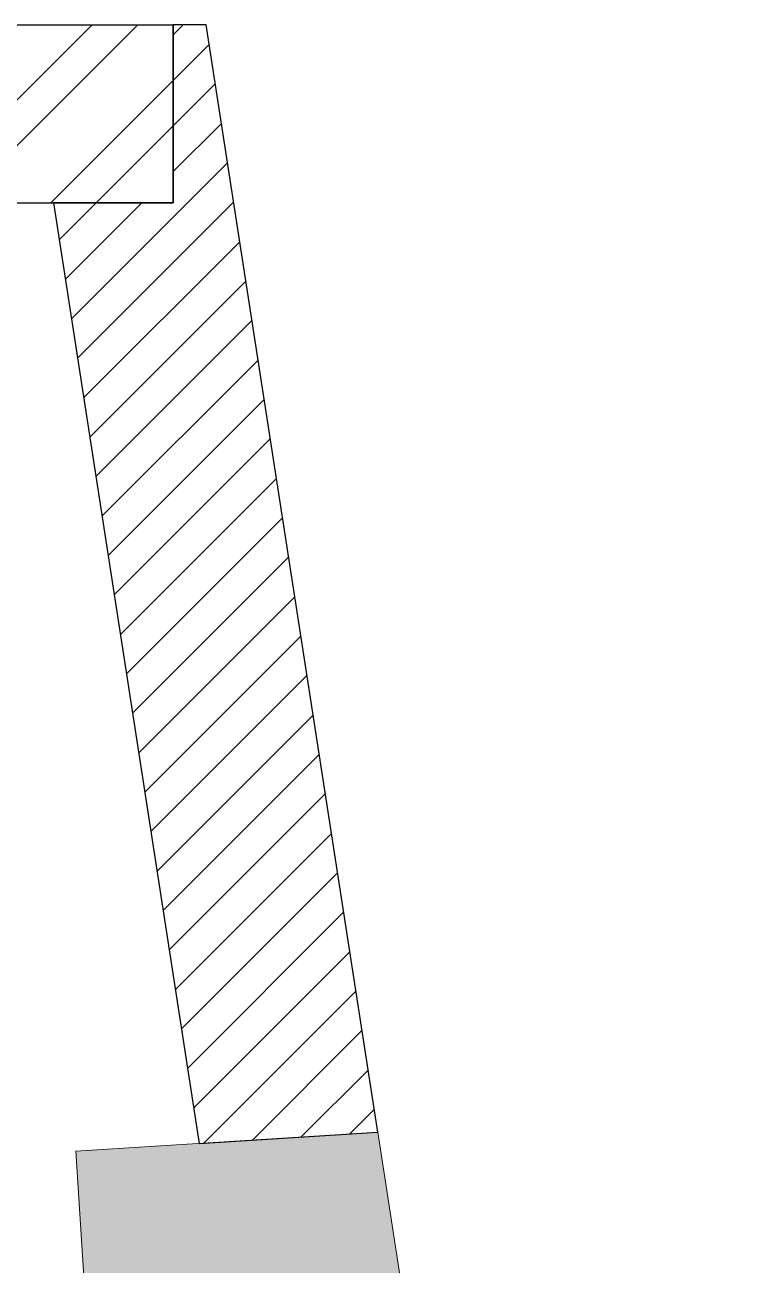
# Model space of a CAD drawing. Header units: feet. Extents: x 8707029 to 8714082, y -5938855 to -5926754.
# Drawn here: x 8711974 to 8712911, y -5928357 to -5926754 of the extents above; entities that cross this region are included whole.
import ezdxf

# ---------------------------------------------------------------- set-up
doc = ezdxf.new("R2010")
doc.units = ezdxf.units.FT
doc.header["$LTSCALE"] = 33
doc.header["$MEASUREMENT"] = 0
for name, color, linetype, lineweight in [('A-COL', 243, 'Continuous', 9), ('column hatch', 5, 'Continuous', 0), ('LENS-DIM', 252, 'Continuous', 5), ('LN-HATCH', 251, 'Continuous', 0)]:
    doc.layers.add(name, color=color, linetype=linetype, lineweight=lineweight)
doc.layers.add('A-WALL', color=1, linetype='Continuous')

# ---------------------------------------------------------------- blocks, each defined once
blk = doc.blocks.new('A$C5bd2d32c')
at = {"layer": 'column hatch'}
h = blk.add_hatch(color=8, dxfattribs=at)
h.dxf.hatch_style = 1
h.paths.add_polyline_path([(5306.79707714729, -7955.326879528351), (4976.597077148035, -7955.326879528351), (4976.597077148035, -8361.726879528724), (5306.79707714729, -8475.995591628365)])
h.paths.add_polyline_path([(8704.746792245654, -9075.869065233506), (8268.806456813589, -9075.869065233506), (8268.806456813589, -9507.669065234251), (8799.14235833101, -9685.558809394946)])
h.paths.add_polyline_path([(3009.919860081748, -7117.188909257762), (2654.319860080257, -7117.188909257762), (2654.319860080257, -7552.132756155916), (3009.919860081748, -7675.988909257576)])
h.paths.add_polyline_path([(2919.693665446714, -2944.568931940012), (2577.820192195475, -2944.568931940012), (2585.541245752946, -3434.326879528351), (2928.791676905007, -3434.326879528351)])
h.paths.add_polyline_path([(5041.458271352574, -2944.568931940012), (4699.584798101335, -2944.568931940012), (4707.305851658806, -3434.326879528351), (5050.556282810867, -3434.326879528351)])
h.paths.add_polyline_path([(7746.550874397158, -2886.995495880954), (7318.451465610415, -2953.276233615354), (7392.290533086285, -3430.193996038288), (7820.389941874892, -3363.913258302026)])
h.paths.add_polyline_path([(7147.120685361326, 984.6528637986629), (6757.392892705276, 959.8885199073702), (6787.99686233513, 478.2598693445325), (7221.260808814317, 505.7906166231259)])
h.paths.add_polyline_path([(2842.093748027459, 966.4473783886061), (2511.893748026341, 966.4473783886061), (2511.893748026341, 509.2473783884197), (2842.093748027459, 509.2473783884197)])
at = {"layer": 'LN-HATCH'}
h = blk.add_hatch(dxfattribs=at)
h.set_pattern_fill('ANSI32', color=256, scale=333, angle=180)
h.set_pattern_definition([(225, (-9876981.502497002, 5276021.067342428), (88.29995930067012, -88.29995930067015), []), (225, (-9877040.369136438, 5276021.067342428), (88.29995930067012, -88.29995930067015), [])])
h.paths.add_polyline_path([(6883.128463052213, 2415.431068059989), (1746.554518623278, 2415.431068059989), (1929.584773046896, -7299.706153520382), (2654.319860080257, -7552.132756155916), (2654.319860080257, -7396.588909257204), (2107.548874856904, -7190.843606233596), (2007.243446389213, 788.6473783887923), (1980.928463052958, 2185.431068059989), (6883.128463052213, 2185.431068059989)])
h = blk.add_hatch(dxfattribs=at)
h.set_pattern_fill('ANSI31', color=256, scale=333, angle=180)
h.set_pattern_definition([(225, (-9876981.502497002, 5276021.067342428), (29.43331976689004, -29.43331976689005), [])])
h.paths.add_polyline_path([(6925.599625103176, 2415.43106806092), (6883.128463052213, 2415.43106806092), (6883.128463052213, 2185.431068059989), (6728.469172310084, 2185.431068059989), (6916.647749654948, 970.0079984720796), (7147.12068535015, 984.6528637977316)])
h.paths.add_polyline_path([(7346.159110441805, -300.9126717215404), (7115.686174722388, -315.5575370499864), (7396.515320321545, -2129.399617116899), (7626.98825604841, -2114.754751788452)])
at = {"layer": 'A-COL'}
for p, q in [((7147.120685361326, 984.6528637986629), (6757.392892705276, 959.8885199073702)), ((7147.120685361326, 984.6528637986629), (7221.260808812454, 505.7906166231259)), ((6757.392892705276, 959.8885199073702), (6787.99686233513, 478.2598693445325))]:
    blk.add_line(p, q, dxfattribs=at)
at = {"layer": 'A-WALL'}
for p, q in [((1746.554518623278, 2415.431068059989), (6883.128463052213, 2415.431068059989)), ((6883.128463052213, 2185.431068059989), (6883.128463052213, 2415.431068059989)), ((1980.928463052958, 2185.431068059989), (6883.128463052213, 2185.431068059989))]:
    blk.add_line(p, q, dxfattribs=at)
blk.add_lwpolyline([(7147.12068535015, 984.6528637977316), (6925.599625103176, 2415.43106806092), (6883.128463052213, 2415.43106806092), (6883.128463052213, 2185.431068059989), (6728.469172310084, 2185.431068059989), (6916.647749654948, 970.0079984720796), (7146.898777799681, 984.6387631995603)], dxfattribs=at)

msp = doc.modelspace()

# ---------------------------------------------------------------- block references
at = {"layer": 'LENS-DIM', "color": 2}
msp.add_blockref('A$C5bd2d32c', (8705282.374558108, -5929169.850493296), dxfattribs=at)

doc.saveas('drawing.dxf')
